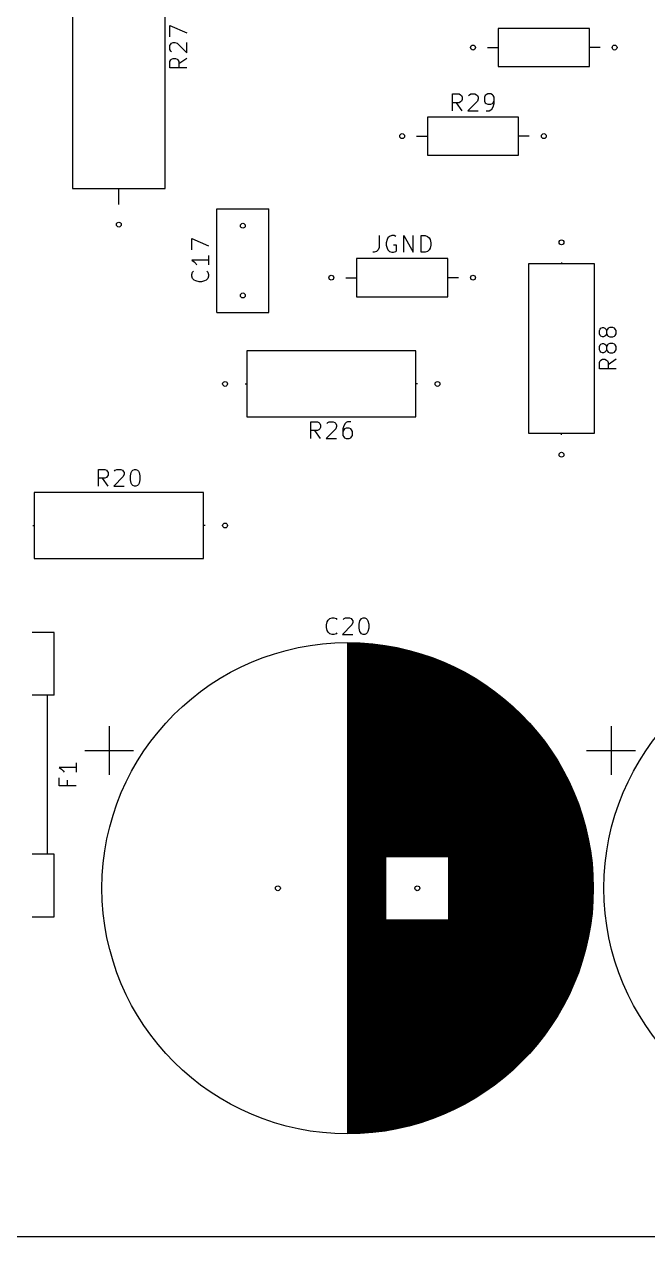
# Model space of a CAD drawing. Extents: x 0.79 to 9.84, y -6.5 to -0.79.
# Drawn here: x 6.37 to 8.131, y -6.496 to -3.072 of the extents above; entities that cross this region are included whole.
import ezdxf

# ---------------------------------------------------------------- set-up
doc = ezdxf.new("R2010")
doc.units = 0
doc.header["$MEASUREMENT"] = 0
doc.layers.add('BLACK', color=7, linetype='CONTINUOUS')

msp = doc.modelspace()

# ---------------------------------------------------------------- linework, layer by layer
at = {"layer": 'BLACK', "linetype": 'CONTINUOUS'}
for p, q in [((6.5067, -2.739), (6.5067, -3.5358)), ((6.7681, -3.5358), (6.7681, -2.739)), ((6.7818, -3.107), (6.7818, -3.0755)), ((6.7818, -3.0755), (6.829, -3.0958)), ((7.7087, -3.0835), (7.7087, -3.1913)), ((7.9661, -3.0835), (7.7087, -3.0835)), ((7.9661, -3.1913), (7.9661, -3.0835)), ((6.7818, -3.1318), (6.784, -3.1273)), ((6.7818, -3.143), (6.7818, -3.1318)), ((6.784, -3.1475), (6.7818, -3.143)), ((6.784, -3.1273), (6.7863, -3.125)), ((6.7863, -3.1498), (6.784, -3.1475)), ((6.7863, -3.125), (6.7908, -3.1228)), ((6.7908, -3.1228), (6.7953, -3.1228)), ((6.7953, -3.1228), (6.802, -3.125)), ((6.802, -3.125), (6.829, -3.152)), ((6.829, -3.152), (6.829, -3.1228)), ((7.6783, -3.1374), (7.7087, -3.1374)), ((7.9965, -3.1374), (7.9661, -3.1374)), ((6.7818, -3.1768), (6.784, -3.1723)), ((6.7818, -3.1948), (6.7818, -3.1768)), ((6.784, -3.1723), (6.7863, -3.17)), ((6.7863, -3.17), (6.7908, -3.1678)), ((6.7908, -3.1678), (6.7975, -3.1678)), ((6.7975, -3.1678), (6.802, -3.17)), ((6.802, -3.17), (6.8043, -3.1723)), ((6.8043, -3.1723), (6.8065, -3.1768)), ((6.829, -3.1678), (6.8065, -3.1835)), ((6.8065, -3.1768), (6.8065, -3.1948)), ((6.829, -3.1948), (6.7818, -3.1948)), ((7.7087, -3.1913), (7.9661, -3.1913)), ((7.58, -3.3156), (7.58, -3.2684)), ((7.58, -3.2684), (7.598, -3.2684)), ((7.598, -3.2684), (7.6025, -3.2706)), ((7.6025, -3.2706), (7.6048, -3.2729)), ((7.6048, -3.2729), (7.607, -3.2774)), ((7.607, -3.2841), (7.6048, -3.2886)), ((7.607, -3.2774), (7.607, -3.2841)), ((7.625, -3.2729), (7.6273, -3.2706)), ((7.6273, -3.2706), (7.6318, -3.2684)), ((7.6318, -3.2684), (7.643, -3.2684)), ((7.643, -3.2684), (7.6475, -3.2706)), ((7.6475, -3.2706), (7.6498, -3.2729)), ((7.6498, -3.2729), (7.652, -3.2774)), ((7.652, -3.2819), (7.6498, -3.2886)), ((7.652, -3.2774), (7.652, -3.2819)), ((7.6723, -3.2729), (7.67, -3.2774)), ((7.67, -3.2774), (7.67, -3.2886)), ((7.6745, -3.2706), (7.6723, -3.2729)), ((7.679, -3.2684), (7.6745, -3.2706)), ((7.688, -3.2684), (7.679, -3.2684)), ((7.6925, -3.2706), (7.688, -3.2684)), ((7.6948, -3.2729), (7.6925, -3.2706)), ((7.697, -3.2774), (7.6948, -3.2729)), ((7.697, -3.2954), (7.697, -3.2774)), ((7.598, -3.2931), (7.58, -3.2931)), ((7.607, -3.3156), (7.5913, -3.2931)), ((7.6025, -3.2909), (7.598, -3.2931)), ((7.6048, -3.2886), (7.6025, -3.2909)), ((7.6498, -3.2886), (7.6228, -3.3156)), ((7.6228, -3.3156), (7.652, -3.3156)), ((7.67, -3.2886), (7.6723, -3.2931)), ((7.6723, -3.2931), (7.6745, -3.2954)), ((7.6745, -3.2954), (7.679, -3.2976)), ((7.6745, -3.3156), (7.6835, -3.3156)), ((7.679, -3.2976), (7.688, -3.2976)), ((7.6835, -3.3156), (7.688, -3.3134)), ((7.688, -3.2976), (7.6925, -3.2954)), ((7.688, -3.3134), (7.6903, -3.3111)), ((7.6903, -3.3111), (7.6948, -3.3044)), ((7.6925, -3.2954), (7.6948, -3.2931)), ((7.6948, -3.2931), (7.697, -3.2886)), ((7.6948, -3.3044), (7.697, -3.2954)), ((7.5087, -3.3335), (7.5087, -3.4413)), ((7.7661, -3.3335), (7.5087, -3.3335)), ((7.7661, -3.4413), (7.7661, -3.3335)), ((7.4783, -3.3874), (7.5087, -3.3874)), ((7.7965, -3.3874), (7.7661, -3.3874)), ((7.5087, -3.4413), (7.7661, -3.4413)), ((6.5067, -3.5358), (6.7681, -3.5358)), ((6.6374, -3.5807), (6.6374, -3.5358)), ((6.9138, -3.8854), (6.9138, -3.5925)), ((6.9138, -3.5925), (7.061, -3.5925)), ((7.061, -3.8854), (7.061, -3.5925)), ((6.8436, -3.7086), (6.8436, -3.6771)), ((6.8436, -3.6771), (6.8908, -3.6974)), ((7.3722, -3.6684), (7.3722, -3.7021)), ((7.3947, -3.6796), (7.3924, -3.6886)), ((7.3924, -3.6886), (7.3924, -3.6954)), ((7.3924, -3.6954), (7.3947, -3.7044)), ((7.3969, -3.6751), (7.3947, -3.6796)), ((7.4014, -3.6706), (7.3969, -3.6751)), ((7.4082, -3.6684), (7.4014, -3.6706)), ((7.4149, -3.6684), (7.4082, -3.6684)), ((7.4217, -3.6954), (7.4127, -3.6954)), ((7.4194, -3.6706), (7.4149, -3.6684)), ((7.4217, -3.7111), (7.4217, -3.6954)), ((7.4419, -3.7156), (7.4419, -3.6684)), ((7.4419, -3.6684), (7.4689, -3.7156)), ((7.4689, -3.7156), (7.4689, -3.6684)), ((7.4914, -3.7156), (7.4914, -3.6684)), ((7.4914, -3.6684), (7.5026, -3.6684)), ((7.5026, -3.6684), (7.5094, -3.6706)), ((7.5094, -3.6706), (7.5139, -3.6751)), ((7.5139, -3.6751), (7.5161, -3.6796)), ((7.5161, -3.6796), (7.5184, -3.6886)), ((7.5184, -3.6954), (7.5161, -3.7044)), ((7.5184, -3.6886), (7.5184, -3.6954)), ((6.8908, -3.7244), (6.8908, -3.7513)), ((7.3587, -3.7156), (7.3542, -3.7156)), ((7.3654, -3.7134), (7.3587, -3.7156)), ((7.3699, -3.7089), (7.3654, -3.7134)), ((7.3722, -3.7021), (7.3699, -3.7089)), ((7.3947, -3.7044), (7.3969, -3.7089)), ((7.3969, -3.7089), (7.4014, -3.7134)), ((7.4014, -3.7134), (7.4082, -3.7156)), ((7.4082, -3.7156), (7.4127, -3.7156)), ((7.4127, -3.7156), (7.4194, -3.7134)), ((7.4194, -3.7134), (7.4217, -3.7111)), ((7.5026, -3.7156), (7.4914, -3.7156)), ((7.5094, -3.7134), (7.5026, -3.7156)), ((7.5139, -3.7089), (7.5094, -3.7134)), ((7.5161, -3.7044), (7.5139, -3.7089)), ((6.8908, -3.7379), (6.8436, -3.7379)), ((6.8436, -3.7379), (6.8503, -3.7424)), ((6.8503, -3.7424), (6.8548, -3.7469)), ((6.8548, -3.7469), (6.8571, -3.7513)), ((7.3087, -3.7335), (7.3087, -3.8413)), ((7.5661, -3.7335), (7.3087, -3.7335)), ((7.5661, -3.8413), (7.5661, -3.7335)), ((7.9807, -3.7484), (7.7941, -3.7484)), ((7.7941, -3.7484), (7.7941, -4.2264)), ((7.8874, -3.7441), (7.8874, -3.7484)), ((7.9807, -4.2264), (7.9807, -3.7484)), ((6.8436, -3.7783), (6.8458, -3.7716)), ((6.8436, -3.7828), (6.8436, -3.7783)), ((6.8458, -3.7896), (6.8436, -3.7828)), ((6.8458, -3.7716), (6.8481, -3.7693)), ((6.8503, -3.7941), (6.8458, -3.7896)), ((6.8548, -3.7963), (6.8503, -3.7941)), ((6.8638, -3.7986), (6.8548, -3.7963)), ((6.8706, -3.7986), (6.8638, -3.7986)), ((6.8796, -3.7963), (6.8706, -3.7986)), ((6.8841, -3.7941), (6.8796, -3.7963)), ((6.8886, -3.7896), (6.8841, -3.7941)), ((6.8863, -3.7693), (6.8886, -3.7716)), ((6.8886, -3.7716), (6.8908, -3.7783)), ((6.8908, -3.7828), (6.8886, -3.7896)), ((6.8908, -3.7783), (6.8908, -3.7828)), ((7.2783, -3.7874), (7.3087, -3.7874)), ((7.5965, -3.7874), (7.5661, -3.7874)), ((7.3087, -3.8413), (7.5661, -3.8413)), ((6.9138, -3.8854), (7.061, -3.8854)), ((7.9944, -3.9368), (7.9966, -3.9323)), ((7.9944, -3.9458), (7.9944, -3.9368)), ((7.9966, -3.9323), (7.9989, -3.93)), ((7.9989, -3.93), (8.0034, -3.9278)), ((8.0034, -3.9278), (8.0056, -3.9278)), ((8.0056, -3.9278), (8.0101, -3.93)), ((8.0101, -3.93), (8.0124, -3.9323)), ((8.0124, -3.9323), (8.0146, -3.9368)), ((8.0169, -3.9323), (8.0146, -3.9368)), ((8.0146, -3.9368), (8.0146, -3.9458)), ((8.0191, -3.93), (8.0169, -3.9323)), ((8.0236, -3.9278), (8.0191, -3.93)), ((8.0326, -3.9278), (8.0236, -3.9278)), ((8.0371, -3.93), (8.0326, -3.9278)), ((8.0394, -3.9323), (8.0371, -3.93)), ((8.0416, -3.9368), (8.0394, -3.9323)), ((8.0416, -3.9458), (8.0416, -3.9368)), ((7.9966, -3.9503), (7.9944, -3.9458)), ((7.9989, -3.9525), (7.9966, -3.9503)), ((8.0034, -3.9548), (7.9989, -3.9525)), ((8.0056, -3.9548), (8.0034, -3.9548)), ((8.0101, -3.9525), (8.0056, -3.9548)), ((8.0124, -3.9503), (8.0101, -3.9525)), ((8.0146, -3.9458), (8.0124, -3.9503)), ((8.0146, -3.9458), (8.0169, -3.9503)), ((8.0169, -3.9503), (8.0191, -3.9525)), ((8.0191, -3.9525), (8.0236, -3.9548)), ((8.0236, -3.9548), (8.0326, -3.9548)), ((8.0326, -3.9548), (8.0371, -3.9525)), ((8.0371, -3.9525), (8.0394, -3.9503)), ((8.0394, -3.9503), (8.0416, -3.9458)), ((7.4764, -3.9941), (6.9984, -3.9941)), ((6.9984, -3.9941), (6.9984, -4.1807)), ((7.4764, -4.1807), (7.4764, -3.9941)), ((7.9944, -3.9818), (7.9966, -3.9773)), ((7.9944, -3.9908), (7.9944, -3.9818)), ((7.9966, -3.9953), (7.9944, -3.9908)), ((7.9966, -3.9773), (7.9989, -3.975)), ((7.9989, -3.9975), (7.9966, -3.9953)), ((7.9989, -3.975), (8.0034, -3.9728)), ((8.0034, -3.9998), (7.9989, -3.9975)), ((8.0034, -3.9728), (8.0056, -3.9728)), ((8.0056, -3.9998), (8.0034, -3.9998)), ((8.0056, -3.9728), (8.0101, -3.975)), ((8.0101, -3.9975), (8.0056, -3.9998)), ((8.0101, -3.975), (8.0124, -3.9773)), ((8.0124, -3.9953), (8.0101, -3.9975)), ((8.0124, -3.9773), (8.0146, -3.9818)), ((8.0146, -3.9908), (8.0124, -3.9953)), ((8.0169, -3.9773), (8.0146, -3.9818)), ((8.0146, -3.9818), (8.0146, -3.9908)), ((8.0146, -3.9908), (8.0169, -3.9953)), ((8.0191, -3.975), (8.0169, -3.9773)), ((8.0169, -3.9953), (8.0191, -3.9975)), ((8.0236, -3.9728), (8.0191, -3.975)), ((8.0191, -3.9975), (8.0236, -3.9998)), ((8.0326, -3.9728), (8.0236, -3.9728)), ((8.0236, -3.9998), (8.0326, -3.9998)), ((8.0371, -3.975), (8.0326, -3.9728)), ((8.0326, -3.9998), (8.0371, -3.9975)), ((8.0394, -3.9773), (8.0371, -3.975)), ((8.0371, -3.9975), (8.0394, -3.9953)), ((8.0416, -3.9818), (8.0394, -3.9773)), ((8.0394, -3.9953), (8.0416, -3.9908)), ((8.0416, -3.9908), (8.0416, -3.9818)), ((7.9944, -4.0268), (7.9966, -4.0223)), ((7.9944, -4.0448), (7.9944, -4.0268)), ((7.9966, -4.0223), (7.9989, -4.02)), ((7.9989, -4.02), (8.0034, -4.0178)), ((8.0034, -4.0178), (8.0101, -4.0178)), ((8.0101, -4.0178), (8.0146, -4.02)), ((8.0146, -4.02), (8.0169, -4.0223)), ((8.0169, -4.0223), (8.0191, -4.0268)), ((8.0416, -4.0178), (8.0191, -4.0335)), ((8.0191, -4.0268), (8.0191, -4.0448)), ((8.0416, -4.0448), (7.9944, -4.0448)), ((6.9941, -4.0874), (6.9984, -4.0874)), ((7.4807, -4.0874), (7.4764, -4.0874)), ((6.9984, -4.1807), (7.4764, -4.1807)), ((7.18, -4.2416), (7.18, -4.1944)), ((7.18, -4.1944), (7.198, -4.1944)), ((7.198, -4.1944), (7.2025, -4.1966)), ((7.2025, -4.1966), (7.2048, -4.1989)), ((7.2048, -4.1989), (7.207, -4.2034)), ((7.207, -4.2101), (7.2048, -4.2146)), ((7.207, -4.2034), (7.207, -4.2101)), ((7.225, -4.1989), (7.2273, -4.1966)), ((7.2273, -4.1966), (7.2318, -4.1944)), ((7.2318, -4.1944), (7.243, -4.1944)), ((7.243, -4.1944), (7.2475, -4.1966)), ((7.2475, -4.1966), (7.2498, -4.1989)), ((7.2498, -4.1989), (7.252, -4.2034)), ((7.252, -4.2079), (7.2498, -4.2146)), ((7.252, -4.2034), (7.252, -4.2079)), ((7.2723, -4.2056), (7.27, -4.2146)), ((7.2768, -4.1989), (7.2723, -4.2056)), ((7.279, -4.1966), (7.2768, -4.1989)), ((7.2835, -4.1944), (7.279, -4.1966)), ((7.2925, -4.1944), (7.2835, -4.1944)), ((7.198, -4.2191), (7.18, -4.2191)), ((7.207, -4.2416), (7.1913, -4.2191)), ((7.2025, -4.2169), (7.198, -4.2191)), ((7.2048, -4.2146), (7.2025, -4.2169)), ((7.2498, -4.2146), (7.2228, -4.2416)), ((7.2228, -4.2416), (7.252, -4.2416)), ((7.27, -4.2146), (7.27, -4.2326)), ((7.2723, -4.2169), (7.27, -4.2214)), ((7.27, -4.2326), (7.2723, -4.2371)), ((7.2745, -4.2146), (7.2723, -4.2169)), ((7.2723, -4.2371), (7.2745, -4.2394)), ((7.279, -4.2124), (7.2745, -4.2146)), ((7.2745, -4.2394), (7.279, -4.2416)), ((7.288, -4.2124), (7.279, -4.2124)), ((7.279, -4.2416), (7.288, -4.2416)), ((7.2925, -4.2146), (7.288, -4.2124)), ((7.288, -4.2416), (7.2925, -4.2394)), ((7.2948, -4.2169), (7.2925, -4.2146)), ((7.2925, -4.2394), (7.2948, -4.2371)), ((7.297, -4.2214), (7.2948, -4.2169)), ((7.2948, -4.2371), (7.297, -4.2326)), ((7.297, -4.2326), (7.297, -4.2214)), ((7.7941, -4.2264), (7.9807, -4.2264)), ((7.8874, -4.2307), (7.8874, -4.2264)), ((6.58, -4.3763), (6.58, -4.329)), ((6.58, -4.329), (6.598, -4.329)), ((6.598, -4.329), (6.6025, -4.3313)), ((6.6025, -4.3313), (6.6048, -4.3335)), ((6.6048, -4.3335), (6.607, -4.338)), ((6.607, -4.3448), (6.6048, -4.3493)), ((6.607, -4.338), (6.607, -4.3448)), ((6.625, -4.3335), (6.6273, -4.3313)), ((6.6273, -4.3313), (6.6318, -4.329)), ((6.6318, -4.329), (6.643, -4.329)), ((6.643, -4.329), (6.6475, -4.3313)), ((6.6475, -4.3313), (6.6498, -4.3335)), ((6.6498, -4.3335), (6.652, -4.338)), ((6.652, -4.3425), (6.6498, -4.3493)), ((6.652, -4.338), (6.652, -4.3425)), ((6.67, -4.347), (6.6723, -4.338)), ((6.67, -4.3583), (6.67, -4.347)), ((6.6723, -4.338), (6.6745, -4.3335)), ((6.6745, -4.3335), (6.6768, -4.3313)), ((6.6768, -4.3313), (6.6813, -4.329)), ((6.6813, -4.329), (6.6858, -4.329)), ((6.6858, -4.329), (6.6903, -4.3313)), ((6.6903, -4.3313), (6.6925, -4.3335)), ((6.6925, -4.3335), (6.6948, -4.338)), ((6.6948, -4.338), (6.697, -4.347)), ((6.697, -4.347), (6.697, -4.3583)), ((6.598, -4.3538), (6.58, -4.3538)), ((6.607, -4.3763), (6.5913, -4.3538)), ((6.6025, -4.3515), (6.598, -4.3538)), ((6.6048, -4.3493), (6.6025, -4.3515)), ((6.6498, -4.3493), (6.6228, -4.3763)), ((6.6228, -4.3763), (6.652, -4.3763)), ((6.6723, -4.3673), (6.67, -4.3583)), ((6.6745, -4.3718), (6.6723, -4.3673)), ((6.6768, -4.374), (6.6745, -4.3718)), ((6.6813, -4.3763), (6.6768, -4.374)), ((6.6858, -4.3763), (6.6813, -4.3763)), ((6.6903, -4.374), (6.6858, -4.3763)), ((6.6925, -4.3718), (6.6903, -4.374)), ((6.6948, -4.3673), (6.6925, -4.3718)), ((6.697, -4.3583), (6.6948, -4.3673)), ((6.3984, -4.3941), (6.3984, -4.5807)), ((6.8764, -4.3941), (6.3984, -4.3941)), ((6.8764, -4.5807), (6.8764, -4.3941)), ((6.3941, -4.4874), (6.3984, -4.4874)), ((6.8807, -4.4874), (6.8764, -4.4874)), ((6.3984, -4.5807), (6.8764, -4.5807)), ((7.2238, -4.7682), (7.2261, -4.7592)), ((7.2261, -4.7592), (7.2283, -4.7547)), ((7.2283, -4.7547), (7.2328, -4.7502)), ((7.2328, -4.7502), (7.2396, -4.7479)), ((7.2396, -4.7479), (7.2441, -4.7479)), ((7.2441, -4.7479), (7.2508, -4.7502)), ((7.2508, -4.7502), (7.2531, -4.7524)), ((7.2711, -4.7524), (7.2733, -4.7502)), ((7.2733, -4.7502), (7.2778, -4.7479)), ((7.2778, -4.7479), (7.2891, -4.7479)), ((7.2891, -4.7479), (7.2936, -4.7502)), ((7.2936, -4.7502), (7.2958, -4.7524)), ((7.2958, -4.7524), (7.2981, -4.7569)), ((7.2981, -4.7569), (7.2981, -4.7614)), ((7.3161, -4.7659), (7.3183, -4.7569)), ((7.3183, -4.7569), (7.3206, -4.7524)), ((7.3206, -4.7524), (7.3228, -4.7502)), ((7.3228, -4.7502), (7.3273, -4.7479)), ((7.3273, -4.7479), (7.3318, -4.7479)), ((7.3318, -4.7479), (7.3363, -4.7502)), ((7.3363, -4.7502), (7.3386, -4.7524)), ((7.3386, -4.7524), (7.3408, -4.7569)), ((7.3408, -4.7569), (7.3431, -4.7659)), ((6.4543, -4.7894), (6.3925, -4.7894)), ((6.4543, -4.9665), (6.4543, -4.7894)), ((7.2238, -4.7749), (7.2238, -4.7682)), ((7.2261, -4.7839), (7.2238, -4.7749)), ((7.2283, -4.7884), (7.2261, -4.7839)), ((7.2328, -4.7929), (7.2283, -4.7884)), ((7.2396, -4.7952), (7.2328, -4.7929)), ((7.2508, -4.7929), (7.2441, -4.7952)), ((7.2531, -4.7907), (7.2508, -4.7929)), ((7.2958, -4.7682), (7.2688, -4.7952)), ((7.2981, -4.7614), (7.2958, -4.7682)), ((7.3161, -4.7772), (7.3161, -4.7659)), ((7.3183, -4.7862), (7.3161, -4.7772)), ((7.3206, -4.7907), (7.3183, -4.7862)), ((7.3228, -4.7929), (7.3206, -4.7907)), ((7.3273, -4.7952), (7.3228, -4.7929)), ((7.3363, -4.7929), (7.3318, -4.7952)), ((7.3386, -4.7907), (7.3363, -4.7929)), ((7.3408, -4.7862), (7.3386, -4.7907)), ((7.3431, -4.7772), (7.3408, -4.7862)), ((7.3431, -4.7659), (7.3431, -4.7772)), ((7.2441, -4.7952), (7.2396, -4.7952)), ((7.2688, -4.7952), (7.2981, -4.7952)), ((7.2835, -4.8197), (7.2835, -6.2039)), ((7.285, -4.8197), (7.285, -6.2039)), ((7.2866, -4.8197), (7.2866, -6.2039)), ((7.2882, -4.8197), (7.2882, -6.2039)), ((7.2898, -4.8197), (7.2898, -6.2039)), ((7.2913, -4.8197), (7.2913, -6.2039)), ((7.2929, -4.8197), (7.2929, -6.2039)), ((7.2945, -4.8198), (7.2945, -6.2039)), ((7.2961, -4.8198), (7.2961, -6.2039)), ((7.2976, -4.8198), (7.2976, -6.2038)), ((7.2992, -4.8198), (7.2992, -6.2038)), ((7.3008, -4.8199), (7.3008, -6.2037)), ((7.3024, -4.8199), (7.3024, -6.2037)), ((7.3039, -4.82), (7.3039, -6.2037)), ((7.3055, -4.82), (7.3055, -6.2036)), ((7.3071, -4.8201), (7.3071, -6.2035)), ((7.3087, -4.8201), (7.3087, -6.2035)), ((7.3102, -4.8202), (7.3102, -6.2034)), ((7.3119, -4.8202), (7.3119, -6.2034)), ((7.3134, -4.8203), (7.3134, -6.2033)), ((7.315, -4.8204), (7.315, -6.2032)), ((7.3166, -4.8205), (7.3166, -6.2031)), ((7.3181, -4.8205), (7.3181, -6.2031)), ((7.3197, -4.8206), (7.3197, -6.203)), ((7.3213, -4.8207), (7.3213, -6.2029)), ((7.3229, -4.8208), (7.3229, -6.2028)), ((7.3244, -4.8209), (7.3244, -6.2028)), ((7.326, -4.821), (7.326, -6.2026)), ((7.3318, -4.7952), (7.3273, -4.7952)), ((7.3276, -4.8211), (7.3276, -6.2026)), ((7.3292, -4.8212), (7.3292, -6.2024)), ((7.3307, -4.8213), (7.3307, -6.2024)), ((7.3323, -4.8214), (7.3323, -6.2022)), ((7.3339, -4.8215), (7.3339, -6.2021)), ((7.3355, -4.8216), (7.3355, -6.202)), ((7.337, -4.8217), (7.337, -6.2019)), ((7.3386, -4.8219), (7.3386, -6.2018)), ((7.3402, -4.822), (7.3402, -6.2017)), ((7.3418, -4.8221), (7.3418, -6.2015)), ((7.3433, -4.8222), (7.3433, -6.2014)), ((7.3449, -4.8224), (7.3449, -6.2012)), ((7.3465, -4.8225), (7.3465, -6.2011)), ((7.3481, -4.8227), (7.3481, -6.2009)), ((7.3496, -4.8228), (7.3496, -6.2008)), ((7.3512, -4.823), (7.3512, -6.2006)), ((7.3528, -4.8231), (7.3528, -6.2005)), ((7.3544, -4.8233), (7.3544, -6.2003)), ((7.3559, -4.8235), (7.3559, -6.2002)), ((7.3575, -4.8236), (7.3575, -6.2)), ((7.3591, -4.8238), (7.3591, -6.1998)), ((7.3607, -4.824), (7.3607, -6.1996)), ((7.3622, -4.8241), (7.3622, -6.1995)), ((7.3638, -4.8243), (7.3638, -6.1993)), ((7.3654, -4.8245), (7.3654, -6.1991)), ((7.367, -4.8247), (7.367, -6.1989)), ((7.3685, -4.8249), (7.3685, -6.1987)), ((7.3701, -4.8251), (7.3701, -6.1985)), ((7.3717, -4.8253), (7.3717, -6.1983)), ((7.3733, -4.8255), (7.3733, -6.1981)), ((7.3748, -4.8257), (7.3748, -6.1979)), ((7.3764, -4.8259), (7.3764, -6.1977)), ((7.378, -4.8261), (7.378, -6.1975)), ((7.3796, -4.8263), (7.3796, -6.1973)), ((7.3811, -4.8266), (7.3811, -6.197)), ((7.3827, -4.8268), (7.3827, -6.1968)), ((7.3843, -4.827), (7.3843, -6.1966)), ((7.3859, -4.8272), (7.3859, -6.1964)), ((7.3874, -4.8275), (7.3874, -6.1961)), ((7.389, -4.8278), (7.389, -6.1959)), ((7.3906, -4.828), (7.3906, -6.1956)), ((7.3922, -4.8282), (7.3922, -5.4236)), ((7.3937, -4.8285), (7.3937, -5.4236)), ((7.3953, -4.8287), (7.3953, -5.4236)), ((7.3969, -4.829), (7.3969, -5.4236)), ((7.3985, -4.8293), (7.3985, -5.4236)), ((7.4, -4.8295), (7.4, -5.4236)), ((7.4016, -4.8298), (7.4016, -5.4236)), ((7.4032, -4.8301), (7.4032, -5.4236)), ((7.4048, -4.8304), (7.4048, -5.4236)), ((7.4063, -4.8306), (7.4063, -5.4236)), ((7.4079, -4.8309), (7.4079, -5.4236)), ((7.4095, -4.8312), (7.4095, -5.4236)), ((7.4111, -4.8315), (7.4111, -5.4236)), ((7.4126, -4.8318), (7.4126, -5.4236)), ((7.4142, -4.8321), (7.4142, -5.4236)), ((7.4158, -4.8324), (7.4158, -5.4236)), ((7.4174, -4.8327), (7.4174, -5.4236)), ((7.4189, -4.833), (7.4189, -5.4236)), ((7.4205, -4.8333), (7.4205, -5.4236)), ((7.4221, -4.8337), (7.4221, -5.4236)), ((7.4237, -4.834), (7.4237, -5.4236)), ((7.4252, -4.8343), (7.4252, -5.4236)), ((7.4268, -4.8346), (7.4268, -5.4236)), ((7.4284, -4.835), (7.4284, -5.4236)), ((7.43, -4.8353), (7.43, -5.4236)), ((7.4315, -4.8356), (7.4315, -5.4236)), ((7.4331, -4.836), (7.4331, -5.4236)), ((7.4347, -4.8363), (7.4347, -5.4236)), ((7.4363, -4.8367), (7.4363, -5.4236)), ((7.4378, -4.837), (7.4378, -5.4236)), ((7.4394, -4.8374), (7.4394, -5.4236)), ((7.441, -4.8378), (7.441, -5.4236)), ((7.4426, -4.8381), (7.4426, -5.4236)), ((7.4441, -4.8385), (7.4441, -5.4236)), ((7.4457, -4.8389), (7.4457, -5.4236)), ((7.4473, -4.8393), (7.4473, -5.4236)), ((7.4489, -4.8396), (7.4489, -5.4236)), ((7.4504, -4.84), (7.4504, -5.4236)), ((7.452, -4.8404), (7.452, -5.4236)), ((7.4536, -4.8408), (7.4536, -5.4236)), ((7.4552, -4.8412), (7.4552, -5.4236)), ((7.4567, -4.8417), (7.4567, -5.4236)), ((7.4583, -4.842), (7.4583, -5.4236)), ((7.4599, -4.8425), (7.4599, -5.4236)), ((7.4615, -4.8429), (7.4615, -5.4236)), ((7.463, -4.8433), (7.463, -5.4236)), ((7.4646, -4.8437), (7.4646, -5.4236)), ((7.4662, -4.8441), (7.4662, -5.4236)), ((7.4678, -4.8446), (7.4678, -5.4236)), ((7.4693, -4.845), (7.4693, -5.4236)), ((7.4709, -4.8455), (7.4709, -5.4236)), ((7.4725, -4.8459), (7.4725, -5.4236)), ((7.4741, -4.8463), (7.4741, -5.4236)), ((7.4756, -4.8468), (7.4756, -5.4236)), ((7.4772, -4.8472), (7.4772, -5.4236)), ((7.4788, -4.8477), (7.4788, -5.4236)), ((7.4804, -4.8482), (7.4804, -5.4236)), ((7.4819, -4.8487), (7.4819, -5.4236)), ((7.4835, -4.8491), (7.4835, -5.4236)), ((7.4851, -4.8496), (7.4851, -5.4236)), ((7.4867, -4.8501), (7.4867, -5.4236)), ((7.4882, -4.8506), (7.4882, -5.4236)), ((7.4898, -4.8511), (7.4898, -5.4236)), ((7.4914, -4.8515), (7.4914, -5.4236)), ((7.493, -4.852), (7.493, -5.4236)), ((7.4945, -4.8526), (7.4945, -5.4236)), ((7.4961, -4.853), (7.4961, -5.4236)), ((7.4977, -4.8535), (7.4977, -5.4236)), ((7.4993, -4.8541), (7.4993, -5.4236)), ((7.5008, -4.8546), (7.5008, -5.4236)), ((7.5024, -4.8551), (7.5024, -5.4236)), ((7.504, -4.8556), (7.504, -5.4236)), ((7.5056, -4.8562), (7.5056, -5.4236)), ((7.5071, -4.8567), (7.5071, -5.4236)), ((7.5087, -4.8572), (7.5087, -5.4236)), ((7.5103, -4.8578), (7.5103, -5.4236)), ((7.5119, -4.8583), (7.5119, -5.4236)), ((7.5134, -4.8589), (7.5134, -5.4236)), ((7.515, -4.8594), (7.515, -5.4236)), ((7.5166, -4.86), (7.5166, -5.4236)), ((7.5181, -4.8606), (7.5181, -5.4236)), ((7.5197, -4.8611), (7.5197, -5.4236)), ((7.5213, -4.8617), (7.5213, -5.4236)), ((7.5229, -4.8623), (7.5229, -5.4236)), ((7.5244, -4.8628), (7.5244, -5.4236)), ((7.526, -4.8634), (7.526, -5.4236)), ((7.5276, -4.864), (7.5276, -5.4236)), ((7.5292, -4.8646), (7.5292, -5.4236)), ((7.5307, -4.8652), (7.5307, -5.4236)), ((7.5323, -4.8658), (7.5323, -5.4236)), ((7.5339, -4.8664), (7.5339, -5.4236)), ((7.5355, -4.867), (7.5355, -5.4236)), ((7.537, -4.8677), (7.537, -5.4236)), ((7.5386, -4.8683), (7.5386, -5.4236)), ((7.5402, -4.8689), (7.5402, -5.4236)), ((7.5418, -4.8695), (7.5418, -5.4236)), ((7.5433, -4.8702), (7.5433, -5.4236)), ((7.5449, -4.8708), (7.5449, -5.4236)), ((7.5465, -4.8715), (7.5465, -5.4236)), ((7.5481, -4.8721), (7.5481, -5.4236)), ((7.5496, -4.8728), (7.5496, -5.4236)), ((7.5512, -4.8734), (7.5512, -5.4236)), ((7.5528, -4.8741), (7.5528, -5.4236)), ((7.5544, -4.8747), (7.5544, -5.4236)), ((7.5559, -4.8754), (7.5559, -5.4236)), ((7.5575, -4.8761), (7.5575, -5.4236)), ((7.5591, -4.8768), (7.5591, -5.4236)), ((7.5607, -4.8774), (7.5607, -5.4236)), ((7.5622, -4.8781), (7.5622, -5.4236)), ((7.5638, -4.8788), (7.5638, -5.4236)), ((7.5654, -4.8795), (7.5654, -5.4236)), ((7.567, -4.8802), (7.567, -5.4236)), ((7.5685, -4.8809), (7.5685, -6.1427)), ((7.5701, -4.8817), (7.5701, -6.142)), ((7.5717, -4.8824), (7.5717, -6.1413)), ((7.5733, -4.8831), (7.5733, -6.1406)), ((7.5748, -4.8838), (7.5748, -6.1398)), ((7.5764, -4.8845), (7.5764, -6.1391)), ((7.578, -4.8853), (7.578, -6.1383)), ((7.5796, -4.886), (7.5796, -6.1376)), ((7.5811, -4.8868), (7.5811, -6.1369)), ((7.5827, -4.8875), (7.5827, -6.1361)), ((7.5843, -4.8883), (7.5843, -6.1354)), ((7.5859, -4.889), (7.5859, -6.1346)), ((7.5874, -4.8898), (7.5874, -6.1338)), ((7.589, -4.8906), (7.589, -6.1331)), ((7.5906, -4.8913), (7.5906, -6.1323)), ((7.5922, -4.8921), (7.5922, -6.1315)), ((7.5937, -4.8929), (7.5937, -6.1307)), ((7.5953, -4.8937), (7.5953, -6.1299)), ((7.5969, -4.8945), (7.5969, -6.1291)), ((7.5985, -4.8953), (7.5985, -6.1283)), ((7.6, -4.8961), (7.6, -6.1275)), ((7.6016, -4.8969), (7.6016, -6.1267)), ((7.6032, -4.8977), (7.6032, -6.1259)), ((7.6048, -4.8985), (7.6048, -6.1251)), ((7.6063, -4.8994), (7.6063, -6.1243)), ((7.6079, -4.9002), (7.6079, -6.1234)), ((7.6094, -4.901), (7.6094, -6.1226)), ((7.611, -4.9019), (7.611, -6.1217)), ((7.6126, -4.9027), (7.6126, -6.1209)), ((7.6142, -4.9036), (7.6142, -6.12)), ((7.6157, -4.9044), (7.6157, -6.1192)), ((7.6173, -4.9053), (7.6173, -6.1183)), ((7.6189, -4.9061), (7.6189, -6.1175)), ((7.6205, -4.907), (7.6205, -6.1166)), ((7.622, -4.9079), (7.622, -6.1157)), ((7.6236, -4.9088), (7.6236, -6.1148)), ((7.6252, -4.9097), (7.6252, -6.1139)), ((7.6268, -4.9106), (7.6268, -6.113)), ((7.6283, -4.9115), (7.6283, -6.1122)), ((7.6299, -4.9124), (7.6299, -6.1113)), ((7.6315, -4.9133), (7.6315, -6.1104)), ((7.6331, -4.9142), (7.6331, -6.1094)), ((7.6346, -4.9151), (7.6346, -6.1085)), ((7.6362, -4.9161), (7.6362, -6.1076)), ((7.6378, -4.917), (7.6378, -6.1067)), ((7.6394, -4.9179), (7.6394, -6.1057)), ((7.6409, -4.9189), (7.6409, -6.1048)), ((7.6425, -4.9198), (7.6425, -6.1038)), ((7.6441, -4.9208), (7.6441, -6.1028)), ((7.6457, -4.9217), (7.6457, -6.1019)), ((7.6472, -4.9227), (7.6472, -6.1009)), ((7.6488, -4.9237), (7.6488, -6.1)), ((7.6504, -4.9246), (7.6504, -6.099)), ((7.652, -4.9256), (7.652, -6.098)), ((7.6535, -4.9266), (7.6535, -6.097)), ((7.6551, -4.9276), (7.6551, -6.096)), ((7.6567, -4.9286), (7.6567, -6.095)), ((7.6583, -4.9296), (7.6583, -6.094)), ((7.6598, -4.9306), (7.6598, -6.093)), ((7.6614, -4.9317), (7.6614, -6.092)), ((7.663, -4.9327), (7.663, -6.0909)), ((7.6646, -4.9337), (7.6646, -6.0899)), ((7.6661, -4.9348), (7.6661, -6.0889)), ((7.6677, -4.9358), (7.6677, -6.0878)), ((7.6693, -4.9369), (7.6693, -6.0868)), ((7.6709, -4.9379), (7.6709, -6.0857)), ((7.6724, -4.939), (7.6724, -6.0846)), ((7.674, -4.94), (7.674, -6.0836)), ((7.6756, -4.9411), (7.6756, -6.0825)), ((7.6772, -4.9422), (7.6772, -6.0814)), ((7.6787, -4.9433), (7.6787, -6.0803)), ((7.6803, -4.9444), (7.6803, -6.0792)), ((7.6819, -4.9455), (7.6819, -6.0781)), ((7.6835, -4.9466), (7.6835, -6.077)), ((7.685, -4.9477), (7.685, -6.0759)), ((7.6866, -4.9489), (7.6866, -6.0748)), ((7.6882, -4.95), (7.6882, -6.0737)), ((7.6898, -4.9511), (7.6898, -6.0725)), ((7.6913, -4.9522), (7.6913, -6.0714)), ((7.6929, -4.9534), (7.6929, -6.0702)), ((7.6945, -4.9545), (7.6945, -6.0691)), ((7.6961, -4.9557), (7.6961, -6.0679)), ((7.6976, -4.9569), (7.6976, -6.0667)), ((7.6992, -4.9581), (7.6992, -6.0656)), ((7.7008, -4.9593), (7.7008, -6.0644)), ((7.7024, -4.9604), (7.7024, -6.0632)), ((7.7039, -4.9616), (7.7039, -6.062)), ((7.7055, -4.9628), (7.7055, -6.0608)), ((7.7071, -4.964), (7.7071, -6.0596)), ((7.7087, -4.9652), (7.7087, -6.0584)), ((6.4543, -4.9665), (6.3925, -4.9665)), ((6.4358, -5.4154), (6.4358, -4.9665)), ((7.7102, -4.9665), (7.7102, -6.0571)), ((7.7118, -4.9677), (7.7118, -6.0559)), ((7.7134, -4.9689), (7.7134, -6.0547)), ((7.715, -4.9702), (7.715, -6.0534)), ((7.7165, -4.9715), (7.7165, -6.0522)), ((7.7181, -4.9727), (7.7181, -6.0509)), ((7.7197, -4.974), (7.7197, -6.0496)), ((7.7213, -4.9753), (7.7213, -6.0483)), ((7.7228, -4.9765), (7.7228, -6.0471)), ((7.7244, -4.9778), (7.7244, -6.0458)), ((7.726, -4.9791), (7.726, -6.0445)), ((7.7276, -4.9804), (7.7276, -6.0432)), ((7.7291, -4.9818), (7.7291, -6.0419)), ((7.7307, -4.9831), (7.7307, -6.0406)), ((7.7323, -4.9844), (7.7323, -6.0392)), ((7.7339, -4.9857), (7.7339, -6.0379)), ((7.7354, -4.9871), (7.7354, -6.0365)), ((7.737, -4.9885), (7.737, -6.0352)), ((7.7386, -4.9898), (7.7386, -6.0338)), ((7.7402, -4.9912), (7.7402, -6.0324)), ((7.7417, -4.9926), (7.7417, -6.031)), ((7.7433, -4.994), (7.7433, -6.0296)), ((7.7449, -4.9954), (7.7449, -6.0282)), ((7.7465, -4.9968), (7.7465, -6.0269)), ((7.748, -4.9982), (7.748, -6.0254)), ((7.7496, -4.9996), (7.7496, -6.024)), ((7.7512, -5.0011), (7.7512, -6.0226)), ((7.7528, -5.0025), (7.7528, -6.0211)), ((7.7543, -5.0039), (7.7543, -6.0197)), ((7.7559, -5.0054), (7.7559, -6.0182)), ((7.7575, -5.0069), (7.7575, -6.0167)), ((7.7591, -5.0083), (7.7591, -6.0153)), ((7.7606, -5.0098), (7.7606, -6.0138)), ((7.7622, -5.0113), (7.7622, -6.0123)), ((7.7638, -5.0128), (7.7638, -6.0108)), ((7.7654, -5.0144), (7.7654, -6.0093)), ((7.7669, -5.0159), (7.7669, -6.0077)), ((7.7685, -5.0174), (7.7685, -6.0062)), ((7.7701, -5.019), (7.7701, -6.0046)), ((7.7717, -5.0205), (7.7717, -6.0031)), ((7.7732, -5.0221), (7.7732, -6.0015)), ((7.7748, -5.0237), (7.7748, -6)), ((7.7764, -5.0252), (7.7764, -5.9984)), ((7.778, -5.0269), (7.778, -5.9968)), ((7.7795, -5.0285), (7.7795, -5.9952)), ((7.7811, -5.0301), (7.7811, -5.9935)), ((7.7827, -5.0317), (7.7827, -5.9919)), ((7.7843, -5.0333), (7.7843, -5.9903)), ((6.6101, -5.0541), (6.6101, -5.1919)), ((7.7858, -5.035), (7.7858, -5.9886)), ((7.7874, -5.0367), (7.7874, -5.987)), ((7.789, -5.0383), (7.789, -5.9853)), ((7.7906, -5.04), (7.7906, -5.9836)), ((7.7921, -5.0417), (7.7921, -5.9819)), ((7.7937, -5.0434), (7.7937, -5.9802)), ((7.7953, -5.0451), (7.7953, -5.9785)), ((7.7969, -5.0468), (7.7969, -5.9768)), ((7.7984, -5.0486), (7.7984, -5.975)), ((7.8, -5.0503), (7.8, -5.9733)), ((7.8016, -5.0521), (7.8016, -5.9715)), ((7.8031, -5.0539), (7.8031, -5.9698)), ((7.8047, -5.0556), (7.8047, -5.968)), ((7.8063, -5.0574), (7.8063, -5.9662)), ((7.8079, -5.0593), (7.8079, -5.9644)), ((7.8094, -5.0611), (7.8094, -5.9626)), ((7.811, -5.0629), (7.811, -5.9607)), ((7.8126, -5.0648), (7.8126, -5.9589)), ((7.8142, -5.0667), (7.8142, -5.957)), ((8.0274, -5.0541), (8.0274, -5.1919)), ((7.8157, -5.0685), (7.8157, -5.9551)), ((7.8173, -5.0704), (7.8173, -5.9532)), ((7.8189, -5.0723), (7.8189, -5.9513)), ((7.8205, -5.0742), (7.8205, -5.9494)), ((7.822, -5.0761), (7.822, -5.9475)), ((7.8236, -5.0781), (7.8236, -5.9455)), ((7.8252, -5.0801), (7.8252, -5.9435)), ((7.8268, -5.082), (7.8268, -5.9416)), ((7.8283, -5.0841), (7.8283, -5.9396)), ((7.8299, -5.086), (7.8299, -5.9376)), ((7.8315, -5.0881), (7.8315, -5.9356)), ((7.8331, -5.0901), (7.8331, -5.9335)), ((7.8346, -5.0922), (7.8346, -5.9315)), ((7.8362, -5.0942), (7.8362, -5.9294)), ((7.8378, -5.0963), (7.8378, -5.9273)), ((7.8394, -5.0984), (7.8394, -5.9252)), ((7.8409, -5.1005), (7.8409, -5.9231)), ((6.5412, -5.123), (6.679, -5.123)), ((7.8425, -5.1027), (7.8425, -5.9209)), ((7.8441, -5.1048), (7.8441, -5.9188)), ((7.8457, -5.107), (7.8457, -5.9167)), ((7.8472, -5.1092), (7.8472, -5.9144)), ((7.8488, -5.1114), (7.8488, -5.9122)), ((7.8504, -5.1136), (7.8504, -5.91)), ((7.852, -5.1158), (7.852, -5.9078)), ((7.8535, -5.1181), (7.8535, -5.9055)), ((7.8551, -5.1204), (7.8551, -5.9032)), ((7.8567, -5.1227), (7.8567, -5.9009)), ((7.8583, -5.125), (7.8583, -5.8986)), ((7.8598, -5.1274), (7.8598, -5.8963)), ((7.8614, -5.1297), (7.8614, -5.8939)), ((7.863, -5.1321), (7.863, -5.8915)), ((7.8646, -5.1345), (7.8646, -5.8891)), ((7.9585, -5.123), (8.0963, -5.123)), ((6.5164, -5.1707), (6.4692, -5.1707)), ((6.4692, -5.1707), (6.4759, -5.1752)), ((6.5164, -5.1572), (6.5164, -5.1842)), ((7.8661, -5.1369), (7.8661, -5.8867)), ((7.8677, -5.1394), (7.8677, -5.8843)), ((7.8693, -5.1419), (7.8693, -5.8818)), ((7.8709, -5.1443), (7.8709, -5.8793)), ((7.8724, -5.1469), (7.8724, -5.8768)), ((7.874, -5.1494), (7.874, -5.8742)), ((7.8756, -5.152), (7.8756, -5.8717)), ((7.8772, -5.1546), (7.8772, -5.8691)), ((7.8787, -5.1572), (7.8787, -5.8665)), ((7.8803, -5.1598), (7.8803, -5.8638)), ((7.8819, -5.1625), (7.8819, -5.8611)), ((7.8835, -5.1652), (7.8835, -5.8584)), ((7.885, -5.1679), (7.885, -5.8557)), ((7.8866, -5.1707), (7.8866, -5.853)), ((6.4692, -5.2224), (6.4692, -5.1999)), ((6.4759, -5.1752), (6.4804, -5.1797)), ((6.4804, -5.1797), (6.4827, -5.1842)), ((7.8882, -5.1735), (7.8882, -5.8502)), ((7.8898, -5.1763), (7.8898, -5.8473)), ((7.8913, -5.1791), (7.8913, -5.8445)), ((7.8929, -5.182), (7.8929, -5.8416)), ((7.8945, -5.1849), (7.8945, -5.8387)), ((7.8961, -5.1879), (7.8961, -5.8357)), ((7.8976, -5.1909), (7.8976, -5.8328)), ((7.8992, -5.1939), (7.8992, -5.8298)), ((7.9008, -5.1969), (7.9008, -5.8267)), ((7.9024, -5.2), (7.9024, -5.8236)), ((7.9039, -5.2031), (7.9039, -5.8205)), ((6.5164, -5.2224), (6.4692, -5.2224)), ((6.4917, -5.2067), (6.4917, -5.2224)), ((7.9055, -5.2063), (7.9055, -5.8173)), ((7.9071, -5.2095), (7.9071, -5.8141)), ((7.9087, -5.2128), (7.9087, -5.8108)), ((7.9102, -5.2161), (7.9102, -5.8076)), ((7.9118, -5.2194), (7.9118, -5.8042)), ((7.9134, -5.2228), (7.9134, -5.8008)), ((7.915, -5.2263), (7.915, -5.7974)), ((7.9165, -5.2297), (7.9165, -5.7939)), ((7.9181, -5.2333), (7.9181, -5.7904)), ((7.9197, -5.2369), (7.9197, -5.7867)), ((7.9213, -5.2406), (7.9213, -5.7831)), ((7.9228, -5.2443), (7.9228, -5.7794)), ((7.9244, -5.248), (7.9244, -5.7756)), ((7.926, -5.2519), (7.926, -5.7718)), ((7.9276, -5.2557), (7.9276, -5.7679)), ((7.9291, -5.2597), (7.9291, -5.7639)), ((7.9307, -5.2638), (7.9307, -5.7598)), ((7.9323, -5.2679), (7.9323, -5.7557)), ((7.9339, -5.2721), (7.9339, -5.7515)), ((7.9354, -5.2764), (7.9354, -5.7472)), ((7.937, -5.2808), (7.937, -5.7428)), ((7.9386, -5.2852), (7.9386, -5.7384)), ((7.9402, -5.2898), (7.9402, -5.7338)), ((7.9417, -5.2945), (7.9417, -5.7291)), ((7.9433, -5.2993), (7.9433, -5.7243)), ((7.9449, -5.3042), (7.9449, -5.7194)), ((7.9465, -5.3093), (7.9465, -5.7144)), ((7.948, -5.3144), (7.948, -5.7092)), ((7.9496, -5.3198), (7.9496, -5.7039)), ((7.9512, -5.3253), (7.9512, -5.6983)), ((7.9528, -5.331), (7.9528, -5.6926)), ((7.9543, -5.3369), (7.9543, -5.6868)), ((7.9559, -5.343), (7.9559, -5.6807)), ((7.9575, -5.3493), (7.9575, -5.6743)), ((7.9591, -5.3559), (7.9591, -5.6677)), ((7.9606, -5.3628), (7.9606, -5.6608)), ((7.9622, -5.3701), (7.9622, -5.6535)), ((7.9638, -5.3778), (7.9638, -5.6459)), ((7.9654, -5.3859), (7.9654, -5.6377)), ((7.9669, -5.3946), (7.9669, -5.629)), ((7.9685, -5.4041), (7.9685, -5.6195)), ((6.4543, -5.4154), (6.3925, -5.4154)), ((6.4543, -5.5925), (6.4543, -5.4154)), ((7.9701, -5.4144), (7.9701, -5.6092)), ((7.9717, -5.4261), (7.9717, -5.5975)), ((7.9732, -5.4396), (7.9732, -5.5841)), ((7.9748, -5.4562), (7.9748, -5.5674)), ((7.9764, -5.4803), (7.9764, -5.5433)), ((6.3925, -5.5925), (6.4543, -5.5925)), ((7.3922, -5.6), (7.3922, -6.1954)), ((7.3937, -5.6), (7.3937, -6.1952)), ((7.3953, -5.6), (7.3953, -6.1949)), ((7.3969, -5.6), (7.3969, -6.1946)), ((7.3985, -5.6), (7.3985, -6.1944)), ((7.4, -5.6), (7.4, -6.1941)), ((7.4016, -5.6), (7.4016, -6.1938)), ((7.4032, -5.6), (7.4032, -6.1935)), ((7.4048, -5.6), (7.4048, -6.1933)), ((7.4063, -5.6), (7.4063, -6.193)), ((7.4079, -5.6), (7.4079, -6.1927)), ((7.4095, -5.6), (7.4095, -6.1924)), ((7.4111, -5.6), (7.4111, -6.1921)), ((7.4126, -5.6), (7.4126, -6.1919)), ((7.4142, -5.6), (7.4142, -6.1915)), ((7.4158, -5.6), (7.4158, -6.1912)), ((7.4174, -5.6), (7.4174, -6.1909)), ((7.4189, -5.6), (7.4189, -6.1906)), ((7.4205, -5.6), (7.4205, -6.1903)), ((7.4221, -5.6), (7.4221, -6.19)), ((7.4237, -5.6), (7.4237, -6.1896)), ((7.4252, -5.6), (7.4252, -6.1893)), ((7.4268, -5.6), (7.4268, -6.189)), ((7.4284, -5.6), (7.4284, -6.1887)), ((7.43, -5.6), (7.43, -6.1883)), ((7.4315, -5.6), (7.4315, -6.188)), ((7.4331, -5.6), (7.4331, -6.1876)), ((7.4347, -5.6), (7.4347, -6.1873)), ((7.4363, -5.6), (7.4363, -6.1869)), ((7.4378, -5.6), (7.4378, -6.1866)), ((7.4394, -5.6), (7.4394, -6.1862)), ((7.441, -5.6), (7.441, -6.1858)), ((7.4426, -5.6), (7.4426, -6.1855)), ((7.4441, -5.6), (7.4441, -6.1851)), ((7.4457, -5.6), (7.4457, -6.1847)), ((7.4473, -5.6), (7.4473, -6.1843)), ((7.4489, -5.6), (7.4489, -6.184)), ((7.4504, -5.6), (7.4504, -6.1836)), ((7.452, -5.6), (7.452, -6.1832)), ((7.4536, -5.6), (7.4536, -6.1828)), ((7.4552, -5.6), (7.4552, -6.1824)), ((7.4567, -5.6), (7.4567, -6.182)), ((7.4583, -5.6), (7.4583, -6.1816)), ((7.4599, -5.6), (7.4599, -6.1811)), ((7.4615, -5.6), (7.4615, -6.1807)), ((7.463, -5.6), (7.463, -6.1803)), ((7.4646, -5.6), (7.4646, -6.1799)), ((7.4662, -5.6), (7.4662, -6.1795)), ((7.4678, -5.6), (7.4678, -6.1791)), ((7.4693, -5.6), (7.4693, -6.1786)), ((7.4709, -5.6), (7.4709, -6.1781)), ((7.4725, -5.6), (7.4725, -6.1777)), ((7.4741, -5.6), (7.4741, -6.1773)), ((7.4756, -5.6), (7.4756, -6.1768)), ((7.4772, -5.6), (7.4772, -6.1764)), ((7.4788, -5.6), (7.4788, -6.1759)), ((7.4804, -5.6), (7.4804, -6.1754)), ((7.4819, -5.6), (7.4819, -6.175)), ((7.4835, -5.6), (7.4835, -6.1745)), ((7.4851, -5.6), (7.4851, -6.174)), ((7.4867, -5.6), (7.4867, -6.1735)), ((7.4882, -5.6), (7.4882, -6.1731)), ((7.4898, -5.6), (7.4898, -6.1726)), ((7.4914, -5.6), (7.4914, -6.1721)), ((7.493, -5.6), (7.493, -6.1716)), ((7.4945, -5.6), (7.4945, -6.1711)), ((7.4961, -5.6), (7.4961, -6.1706)), ((7.4977, -5.6), (7.4977, -6.1701)), ((7.4993, -5.6), (7.4993, -6.1696)), ((7.5008, -5.6), (7.5008, -6.1691)), ((7.5024, -5.6), (7.5024, -6.1685)), ((7.504, -5.6), (7.504, -6.168)), ((7.5056, -5.6), (7.5056, -6.1674)), ((7.5071, -5.6), (7.5071, -6.1669)), ((7.5087, -5.6), (7.5087, -6.1664)), ((7.5103, -5.6), (7.5103, -6.1658)), ((7.5119, -5.6), (7.5119, -6.1653)), ((7.5134, -5.6), (7.5134, -6.1648)), ((7.515, -5.6), (7.515, -6.1642)), ((7.5166, -5.6), (7.5166, -6.1636)), ((7.5181, -5.6), (7.5181, -6.1631)), ((7.5197, -5.6), (7.5197, -6.1625)), ((7.5213, -5.6), (7.5213, -6.1619)), ((7.5229, -5.6), (7.5229, -6.1613)), ((7.5244, -5.6), (7.5244, -6.1608)), ((7.526, -5.6), (7.526, -6.1602)), ((7.5276, -5.6), (7.5276, -6.1596)), ((7.5292, -5.6), (7.5292, -6.159)), ((7.5307, -5.6), (7.5307, -6.1584)), ((7.5323, -5.6), (7.5323, -6.1578)), ((7.5339, -5.6), (7.5339, -6.1572)), ((7.5355, -5.6), (7.5355, -6.1566)), ((7.537, -5.6), (7.537, -6.1559)), ((7.5386, -5.6), (7.5386, -6.1554)), ((7.5402, -5.6), (7.5402, -6.1547)), ((7.5418, -5.6), (7.5418, -6.1541)), ((7.5433, -5.6), (7.5433, -6.1535)), ((7.5449, -5.6), (7.5449, -6.1528)), ((7.5465, -5.6), (7.5465, -6.1522)), ((7.5481, -5.6), (7.5481, -6.1515)), ((7.5496, -5.6), (7.5496, -6.1509)), ((7.5512, -5.6), (7.5512, -6.1502)), ((7.5528, -5.6), (7.5528, -6.1496)), ((7.5544, -5.6), (7.5544, -6.1489)), ((7.5559, -5.6), (7.5559, -6.1482)), ((7.5575, -5.6), (7.5575, -6.1476)), ((7.5591, -5.6), (7.5591, -6.1469)), ((7.5607, -5.6), (7.5607, -6.1462)), ((7.5622, -5.6), (7.5622, -6.1455)), ((7.5638, -5.6), (7.5638, -6.1448)), ((7.5654, -5.6), (7.5654, -6.1441)), ((7.567, -5.6), (7.567, -6.1434)), ((9.8425, -6.4961), (0.7874, -6.4961))]:
    msp.add_line(p, q, dxfattribs=at)
at = {"layer": 'BLACK'}
for centre in [(7.2835, -5.5118), (8.7008, -5.5118)]:
    msp.add_circle(centre, 0.6937, dxfattribs=at)
at = {"layer": 'WHITE'}
for centre in [(7.6374, -3.1374), (8.0374, -3.1374), (7.4374, -3.3874), (7.8374, -3.3874), (6.6374, -3.6374), (6.9874, -3.6406), (7.8874, -3.6874), (7.2374, -3.7874), (7.6374, -3.7874), (6.9874, -3.8374), (6.9374, -4.0874), (7.5374, -4.0874), (7.8874, -4.2874), (6.9374, -4.4874), (7.0866, -5.5118), (7.4803, -5.5118)]:
    msp.add_circle(centre, 0.00689, dxfattribs=at)

doc.saveas('drawing.dxf')
